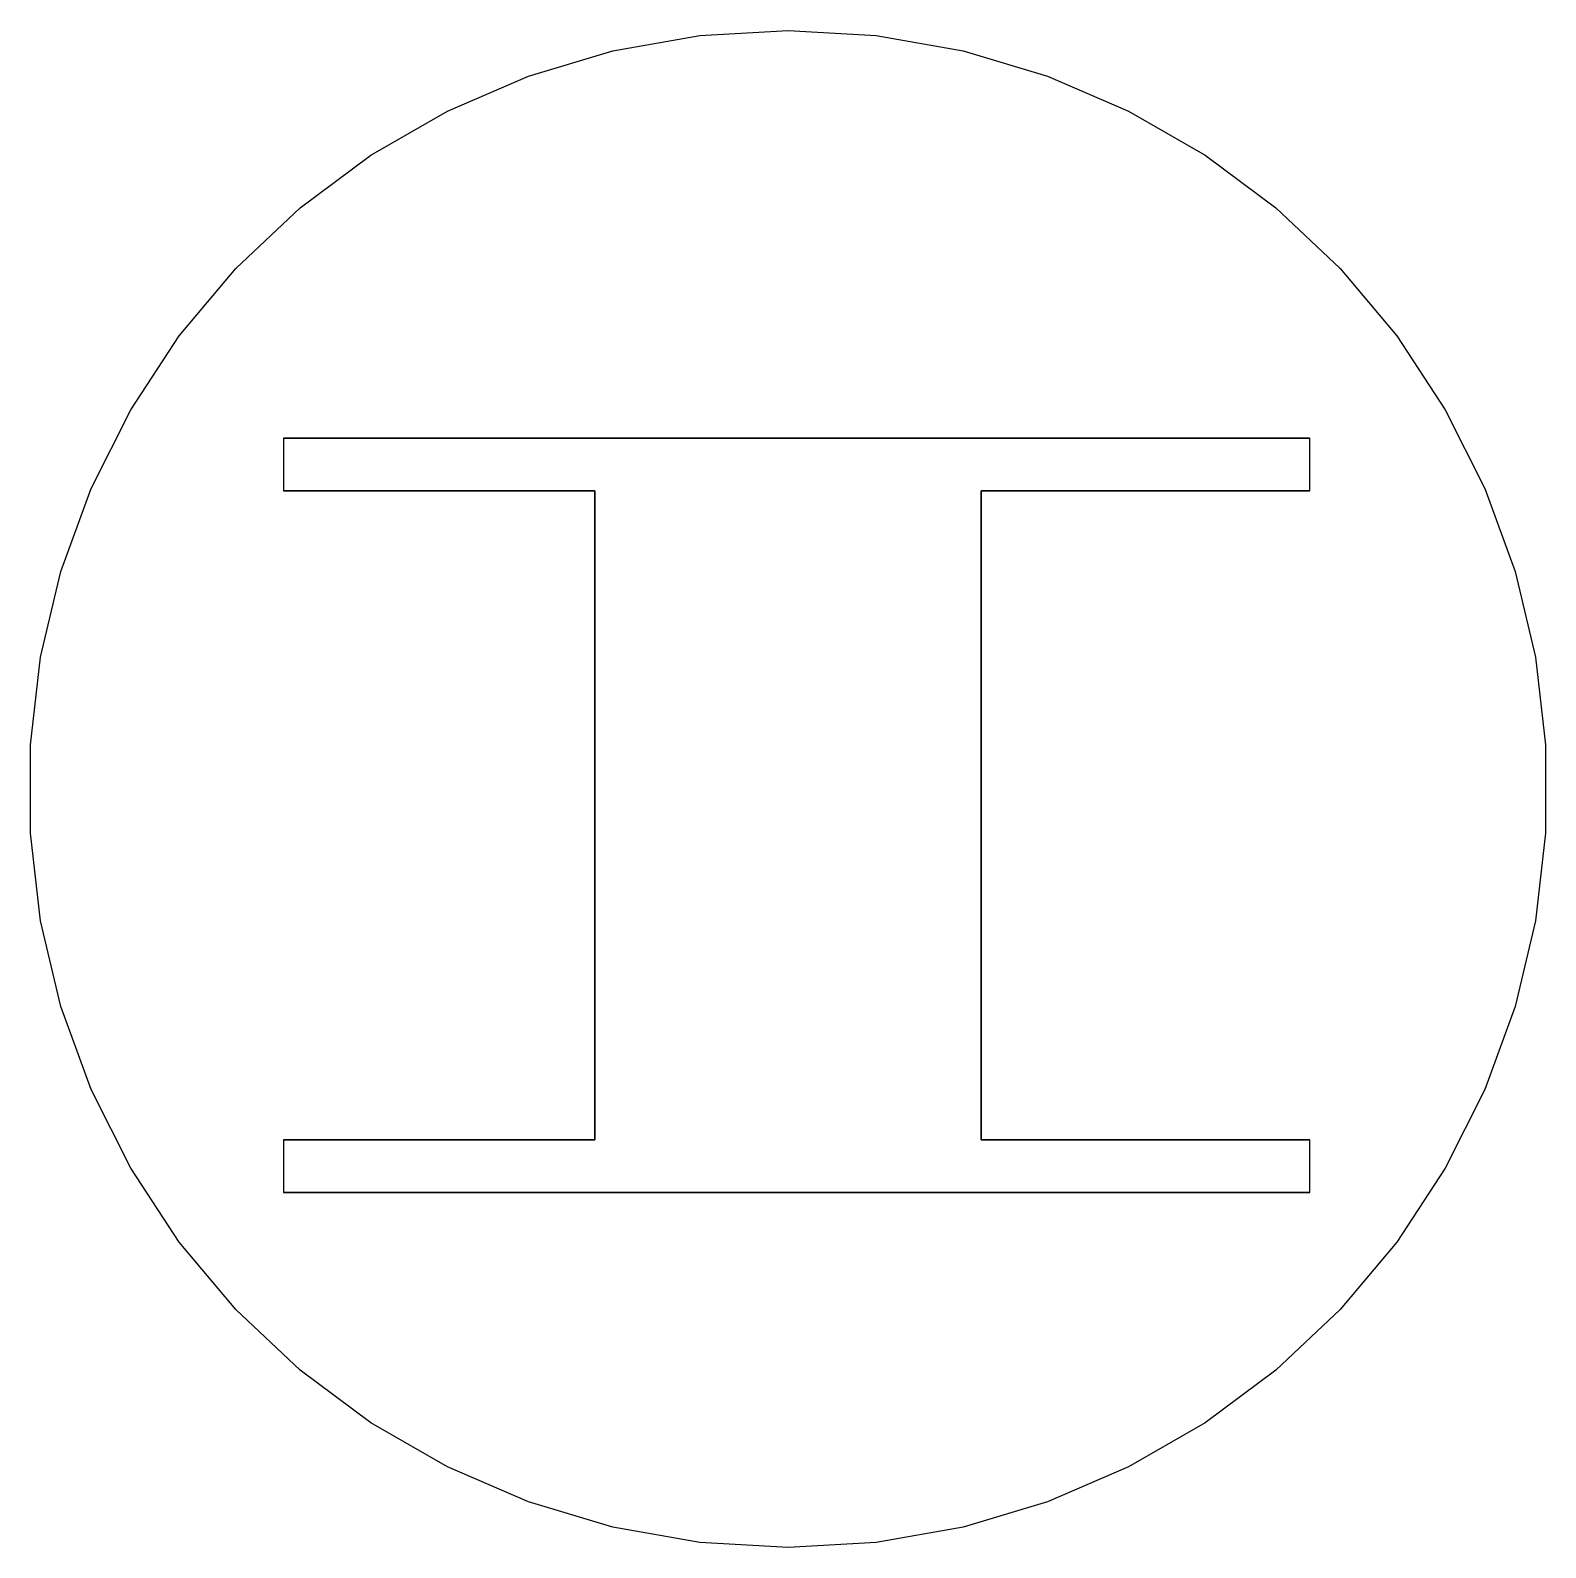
# Model space of a CAD drawing. Extents: x 2 to 175, y 2 to 175.
import ezdxf

# ---------------------------------------------------------------- set-up
doc = ezdxf.new("R2010")
doc.units = 0
doc.layers.get('0').update_dxf_attribs({"linetype": 'CONTINUOUS'})

msp = doc.modelspace()

# ---------------------------------------------------------------- linework, layer by layer
at = {"color": 7}
for p, q in [((68.252475, 172.397808), (78.158713, 174.144544)), ((68.252475, 172.397808), (78.158713, 174.144544)), ((68.252475, 172.397808), (78.158713, 174.144544)), ((78.158713, 174.144544), (88.200749, 174.729427)), ((78.158713, 174.144544), (88.200749, 174.729427)), ((78.158713, 174.144544), (88.200749, 174.729427)), ((88.200749, 174.729427), (98.242787, 174.144544)), ((88.200749, 174.729427), (98.242787, 174.144544)), ((88.200749, 174.729427), (98.242787, 174.144544)), ((98.242787, 174.144544), (108.149022, 172.397808)), ((98.242787, 174.144544), (108.149022, 172.397808)), ((98.242787, 174.144544), (108.149022, 172.397808)), ((58.616006, 169.512839), (68.252475, 172.397808)), ((58.616006, 169.512839), (68.252475, 172.397808)), ((58.616006, 169.512839), (68.252475, 172.397808)), ((108.149022, 172.397808), (117.785491, 169.512839)), ((108.149022, 172.397808), (117.785491, 169.512839)), ((108.149022, 172.397808), (117.785491, 169.512839)), ((49.379619, 165.52865), (58.616006, 169.512839)), ((49.379619, 165.52865), (58.616006, 169.512839)), ((49.379619, 165.52865), (58.616006, 169.512839)), ((117.785491, 169.512839), (127.021878, 165.52865)), ((117.785491, 169.512839), (127.021878, 165.52865)), ((117.785491, 169.512839), (127.021878, 165.52865)), ((40.668223, 160.499122), (49.379619, 165.52865)), ((40.668223, 160.499122), (49.379619, 165.52865)), ((40.668223, 160.499122), (49.379619, 165.52865)), ((127.021878, 165.52865), (135.733277, 160.499122)), ((127.021878, 165.52865), (135.733277, 160.499122)), ((127.021878, 165.52865), (135.733277, 160.499122)), ((32.599622, 154.492271), (40.668223, 160.499122)), ((32.599622, 154.492271), (40.668223, 160.499122)), ((32.599622, 154.492271), (40.668223, 160.499122)), ((135.733277, 160.499122), (143.801878, 154.492271)), ((135.733277, 160.499122), (143.801878, 154.492271)), ((135.733277, 160.499122), (143.801878, 154.492271)), ((25.282929, 147.589329), (32.599622, 154.492271)), ((25.282929, 147.589329), (32.599622, 154.492271)), ((25.282929, 147.589329), (32.599622, 154.492271)), ((143.801878, 154.492271), (151.11857, 147.589329)), ((143.801878, 154.492271), (151.11857, 147.589329)), ((143.801878, 154.492271), (151.11857, 147.589329)), ((18.817093, 139.883646), (25.282929, 147.589329)), ((18.817093, 139.883646), (25.282929, 147.589329)), ((18.817093, 139.883646), (25.282929, 147.589329)), ((151.11857, 147.589329), (157.584405, 139.883646)), ((151.11857, 147.589329), (157.584405, 139.883646)), ((151.11857, 147.589329), (157.584405, 139.883646)), ((13.289552, 131.479426), (18.817093, 139.883646)), ((13.289552, 131.479426), (18.817093, 139.883646)), ((13.289552, 131.479426), (18.817093, 139.883646)), ((157.584405, 139.883646), (163.111945, 131.479426)), ((157.584405, 139.883646), (163.111945, 131.479426)), ((157.584405, 139.883646), (163.111945, 131.479426)), ((8.775056, 122.490327), (13.289552, 131.479426)), ((8.775056, 122.490327), (13.289552, 131.479426)), ((8.775056, 122.490327), (13.289552, 131.479426)), ((163.111945, 131.479426), (167.626443, 122.490327)), ((163.111945, 131.479426), (167.626443, 122.490327)), ((163.111945, 131.479426), (167.626443, 122.490327)), ((30.709296, 128.229427), (147.6922, 128.229427)), ((47.508425, 128.229427), (30.709296, 128.229427)), ((30.709296, 128.229427), (30.709296, 122.229426)), ((47.508425, 128.229427), (30.709296, 128.229427)), ((47.508425, 128.229427), (147.6922, 128.229427)), ((130.893074, 128.229427), (47.508425, 128.229427)), ((147.6922, 128.229427), (130.893074, 128.229427)), ((147.6922, 122.229426), (147.6922, 128.229427)), ((5.334656, 113.037907), (8.775056, 122.490327)), ((5.334656, 113.037907), (8.775056, 122.490327)), ((5.334656, 113.037907), (8.775056, 122.490327)), ((30.709296, 122.229426), (66.20075, 122.229426)), ((47.508425, 122.229426), (30.709296, 122.229426)), ((47.508425, 122.229426), (47.508425, 122.229426)), ((66.20075, 122.229426), (47.508425, 122.229426)), ((66.20075, 122.229426), (66.20075, 122.229426)), ((66.20075, 122.229426), (66.20075, 122.229426)), ((66.20075, 48.229426), (66.20075, 122.229426)), ((66.20075, 122.229426), (66.20075, 48.229426)), ((66.20075, 122.229426), (66.20075, 122.229426)), ((110.20075, 122.229426), (110.20075, 48.229426)), ((110.20075, 122.229426), (110.20075, 122.229426)), ((110.20075, 48.229426), (110.20075, 122.229426)), ((110.20075, 122.229426), (147.6922, 122.229426)), ((110.20075, 122.229426), (110.20075, 122.229426)), ((130.893074, 122.229426), (110.20075, 122.229426)), ((110.20075, 122.229426), (147.6922, 122.229426)), ((147.6922, 122.229426), (130.893074, 122.229426)), ((167.626443, 122.490327), (171.066841, 113.037907)), ((167.626443, 122.490327), (171.066841, 113.037907)), ((167.626443, 122.490327), (171.066841, 113.037907)), ((3.014878, 103.249993), (5.334656, 113.037907)), ((3.014878, 103.249993), (5.334656, 113.037907)), ((3.014878, 103.249993), (5.334656, 113.037907)), ((171.066841, 113.037907), (173.38662, 103.249993)), ((171.066841, 113.037907), (173.38662, 103.249993)), ((171.066841, 113.037907), (173.38662, 103.249993)), ((1.847093, 93.258954), (3.014878, 103.249993)), ((1.847093, 93.258954), (3.014878, 103.249993)), ((1.847093, 93.258954), (3.014878, 103.249993)), ((173.38662, 103.249993), (174.554404, 93.258954)), ((173.38662, 103.249993), (174.554404, 93.258954)), ((173.38662, 103.249993), (174.554404, 93.258954)), ((1.847093, 83.1999), (1.847093, 93.258954)), ((1.847093, 83.1999), (1.847093, 93.258954)), ((1.847093, 83.1999), (1.847093, 93.258954)), ((174.554404, 93.258954), (174.554404, 83.1999)), ((174.554404, 93.258954), (174.554404, 83.1999)), ((174.554404, 93.258954), (174.554404, 83.1999)), ((3.014878, 73.208858), (1.847093, 83.1999)), ((3.014878, 73.208858), (1.847093, 83.1999)), ((3.014878, 73.208858), (1.847093, 83.1999)), ((174.554404, 83.1999), (173.38662, 73.208858)), ((174.554404, 83.1999), (173.38662, 73.208858)), ((174.554404, 83.1999), (173.38662, 73.208858)), ((5.334656, 63.420946), (3.014878, 73.208858)), ((5.334656, 63.420946), (3.014878, 73.208858)), ((5.334656, 63.420946), (3.014878, 73.208858)), ((173.38662, 73.208858), (171.066841, 63.420946)), ((173.38662, 73.208858), (171.066841, 63.420946)), ((173.38662, 73.208858), (171.066841, 63.420946)), ((8.775056, 53.968527), (5.334656, 63.420946)), ((8.775056, 53.968527), (5.334656, 63.420946)), ((8.775056, 53.968527), (5.334656, 63.420946)), ((171.066841, 63.420946), (167.626443, 53.968527)), ((171.066841, 63.420946), (167.626443, 53.968527)), ((171.066841, 63.420946), (167.626443, 53.968527)), ((13.289552, 44.979427), (8.775056, 53.968527)), ((13.289552, 44.979427), (8.775056, 53.968527)), ((13.289552, 44.979427), (8.775056, 53.968527)), ((167.626443, 53.968527), (163.111945, 44.979427)), ((167.626443, 53.968527), (163.111945, 44.979427)), ((167.626443, 53.968527), (163.111945, 44.979427)), ((30.709296, 48.229426), (66.20075, 48.229426)), ((47.508425, 48.229426), (30.709296, 48.229426)), ((30.709296, 48.229426), (30.709296, 42.229428)), ((66.20075, 48.229426), (47.508425, 48.229426)), ((66.20075, 48.229426), (47.508425, 48.229426)), ((66.20075, 48.229426), (66.20075, 48.229426)), ((66.20075, 48.229426), (66.20075, 48.229426)), ((110.20075, 48.229426), (147.6922, 48.229426)), ((130.893074, 48.229426), (110.20075, 48.229426)), ((110.20075, 48.229426), (147.6922, 48.229426)), ((110.20075, 48.229426), (110.20075, 48.229426)), ((110.20075, 48.229426), (110.20075, 48.229426)), ((110.20075, 48.229426), (110.20075, 48.229426)), ((147.6922, 48.229426), (130.893074, 48.229426)), ((147.6922, 42.229428), (147.6922, 48.229426)), ((18.817093, 36.575208), (13.289552, 44.979427)), ((18.817093, 36.575208), (13.289552, 44.979427)), ((18.817093, 36.575208), (13.289552, 44.979427)), ((163.111945, 44.979427), (157.584405, 36.575208)), ((163.111945, 44.979427), (157.584405, 36.575208)), ((163.111945, 44.979427), (157.584405, 36.575208)), ((30.709296, 42.229428), (47.508425, 42.229428)), ((47.508425, 42.229428), (30.709296, 42.229428)), ((30.709296, 42.229428), (147.6922, 42.229428)), ((130.893074, 42.229428), (47.508425, 42.229428)), ((147.6922, 42.229428), (130.893074, 42.229428)), ((25.282929, 28.86953), (18.817093, 36.575208)), ((25.282929, 28.86953), (18.817093, 36.575208)), ((25.282929, 28.86953), (18.817093, 36.575208)), ((157.584405, 36.575208), (151.11857, 28.86953)), ((157.584405, 36.575208), (151.11857, 28.86953)), ((157.584405, 36.575208), (151.11857, 28.86953)), ((32.599622, 21.966578), (25.282929, 28.86953)), ((32.599622, 21.966578), (25.282929, 28.86953)), ((32.599622, 21.966578), (25.282929, 28.86953)), ((151.11857, 28.86953), (143.801878, 21.966578)), ((151.11857, 28.86953), (143.801878, 21.966578)), ((151.11857, 28.86953), (143.801878, 21.966578)), ((40.668223, 15.959742), (32.599622, 21.966578)), ((40.668223, 15.959742), (32.599622, 21.966578)), ((40.668223, 15.959742), (32.599622, 21.966578)), ((143.801878, 21.966578), (135.733277, 15.959742)), ((143.801878, 21.966578), (135.733277, 15.959742)), ((143.801878, 21.966578), (135.733277, 15.959742)), ((49.379619, 10.930198), (40.668223, 15.959742)), ((49.379619, 10.930198), (40.668223, 15.959742)), ((49.379619, 10.930198), (40.668223, 15.959742)), ((135.733277, 15.959742), (127.021878, 10.930198)), ((135.733277, 15.959742), (127.021878, 10.930198)), ((135.733277, 15.959742), (127.021878, 10.930198)), ((58.616006, 6.946023), (49.379619, 10.930198)), ((58.616006, 6.946023), (49.379619, 10.930198)), ((58.616006, 6.946023), (49.379619, 10.930198)), ((127.021878, 10.930198), (117.785491, 6.946023)), ((127.021878, 10.930198), (117.785491, 6.946023)), ((127.021878, 10.930198), (117.785491, 6.946023)), ((68.252475, 4.061033), (58.616006, 6.946023)), ((68.252475, 4.061033), (58.616006, 6.946023)), ((68.252475, 4.061033), (58.616006, 6.946023)), ((117.785491, 6.946023), (108.149022, 4.061033)), ((117.785491, 6.946023), (108.149022, 4.061033)), ((117.785491, 6.946023), (108.149022, 4.061033)), ((78.158713, 2.314306), (68.252475, 4.061033)), ((78.158713, 2.314306), (68.252475, 4.061033)), ((78.158713, 2.314306), (68.252475, 4.061033)), ((108.149022, 4.061033), (98.242787, 2.314306)), ((108.149022, 4.061033), (98.242787, 2.314306)), ((108.149022, 4.061033), (98.242787, 2.314306)), ((88.200749, 1.729419), (78.158713, 2.314306)), ((88.200749, 1.729419), (78.158713, 2.314306)), ((88.200749, 1.729419), (78.158713, 2.314306)), ((98.242787, 2.314306), (88.200749, 1.729419)), ((98.242787, 2.314306), (88.200749, 1.729419)), ((98.242787, 2.314306), (88.200749, 1.729419))]:
    msp.add_line(p, q, dxfattribs=at)

doc.saveas('drawing.dxf')
